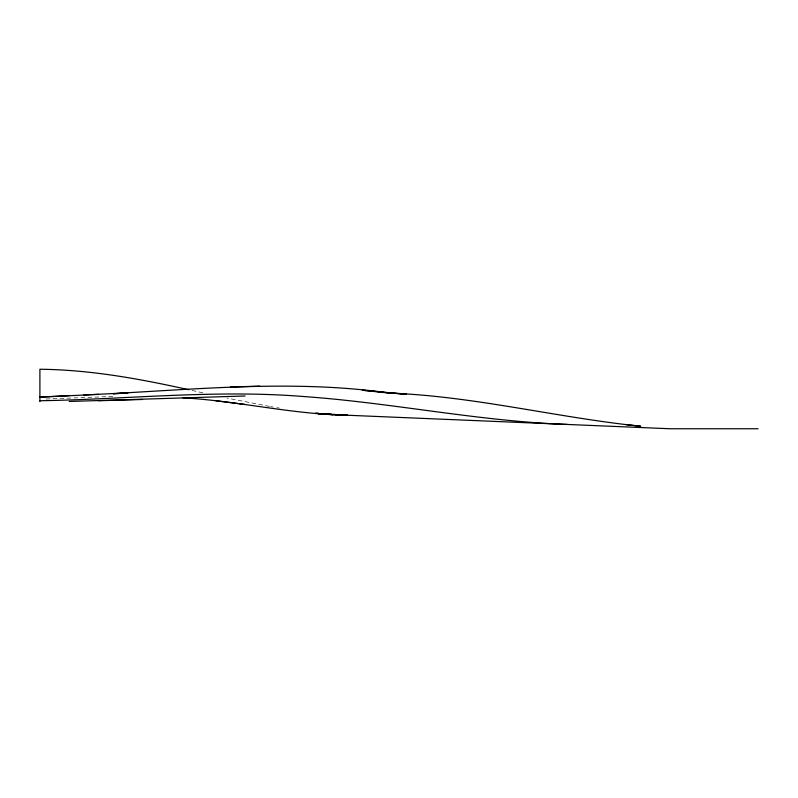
<?xml version="1.0" encoding="UTF-8"?>
<svg xmlns="http://www.w3.org/2000/svg" width="798" height="798" viewBox="0 0 798 798"><rect width="100%" height="100%" fill="white"/><g stroke="black" fill="none" stroke-linecap="round" stroke-linejoin="round"><path stroke-width="0.6" stroke-dasharray="3.99 2.99" d="M46.005 399L115.62 396.327M276.836 407.658L279.27 408.047M269.505 406.411L227.041 398.082M270.721 406.621L273.165 407.06M192.089 390.461L203.37 392.935"/><path stroke-width="1.2" d="M69.207 395.658L39.9 397.115L98.523 394.342M83.87 394.96C186.343 390.641 289.395 378.412 391.638 393.364L362.322 390.222L406.292 394.252L391.638 393.145C475.598 396.596 557.403 417.663 640.774 426.252L626.121 424.636M230.423 387L259.729 386.122M245.076 395.988L69.207 401.464M98.523 400.756L142.493 399.479M39.9 400.746C127.82 399.289 215.769 389.414 303.699 396.536C391.958 402.731 478.97 421.324 567.498 424.456M758.1 428.755L670.091 428.755L347.669 415.249C292.238 414.371 238.043 400.935 182.792 397.813M333.015 414.371L347.669 415.249L318.352 413.783M335.449 414.561L347.669 415.249M324.467 413.723L331.788 414.312M315.908 412.915L318.352 413.184M215.769 400.746L245.076 404.476M188.707 389.713C139.8 378.821 90.154 369.753 39.9 369.245L39.9 401.643M127.83 392.995L113.176 393.733L127.83 393.035M333.015 414.621L318.352 413.663L333.015 414.631"/></g></svg>
